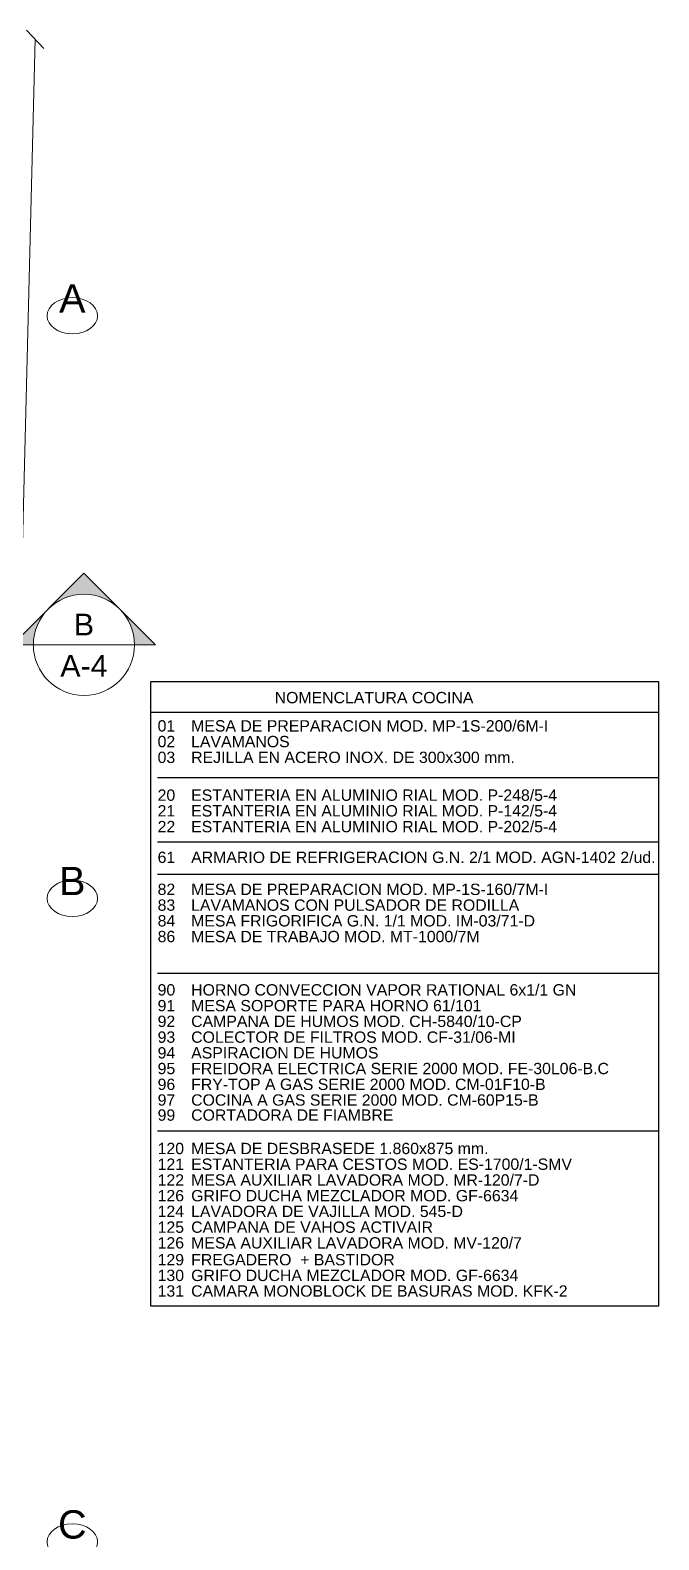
# Model space of a CAD drawing. Header units: inches. Extents: x 99003 to 99155, y 101852 to 101926.
# Drawn here: x 99058.89 to 99066.66, y 101903.2 to 101921.85 of the extents above; entities that cross this region are included whole.
import ezdxf
from ezdxf.enums import TextEntityAlignment as Align

# ---------------------------------------------------------------- set-up
doc = ezdxf.new("R2010")
doc.units = ezdxf.units.IN
doc.header["$MEASUREMENT"] = 0
for name, color, linetype, lineweight in [('A_ACHU-1', 253, 'Continuous', 0), ('A_TEXT', 154, 'Continuous', 0), ('A_TEXT-DIM', 54, 'Continuous', 13), ('A_TEXT-IDEN', 5, 'Continuous', 18), ('A_TEXT-SIMB', 195, 'Continuous', 20)]:
    doc.layers.add(name, color=color, linetype=linetype, lineweight=lineweight)
doc.layers.add('A_ROTULO', color=5, linetype='Continuous')
doc.styles.add('ARIAL', font='arial.ttf')
doc.styles.add('DIM', font='arial.ttf')
doc.dimstyles.new('BAN_REP_1-125', dxfattribs={"dimtxt": 0.195, "dimasz": 0.2188, "dimexe": 0.15, "dimexo": 0.03, "dimgap": 0.1, "dimtad": 1, "dimzin": 4, "dimdsep": 46, "dimtxsty": 'ARIAL', "dimblk": 'OBLIQUE', "dimcen": 0.1, "dimse1": 1, "dimse2": 1, "dimclrd": 256, "dimclre": 256, "dimclrt": 256, "dimadec": 0, "dimazin": 0, "dimtfac": 1, "dimtix": 1, "dimtofl": 0, "dimtmove": 1, "dimatfit": 3, "dimldrblk": 'OPEN90', "dimfxl": 1, "dimtolj": 1, "dimtzin": 0, "dimlwd": -1, "dimlwe": -1, "dimarcsym": 0})

# ---------------------------------------------------------------- blocks, each defined once
blk = doc.blocks.new('EJE')
at = {"layer": 'A_TEXT-SIMB'}
blk.add_ellipse((0, -0.225), major_axis=(-0.312, 0), ratio=0.72, dxfattribs=at)
at = {"layer": 'A_TEXT-IDEN', "style": 'ARIAL'}
blk.add_attdef('EJE', text='', height=0.175, dxfattribs=at).set_placement((0, -0.317), align=Align.CENTER)
blk = doc.blocks.new('_Oblique')
at = {"color": 0, "linetype": 'ByBlock', "lineweight": -2}
blk.add_line((-0.5, -0.5), (0.5, 0.5), dxfattribs=at)
blk = doc.blocks.new('*D384')
at = {"layer": 'A_TEXT-DIM', "transparency": 16777216}
blk.add_line((99058.954, 101921.74), (99057.947, 101881.746), dxfattribs=at)
at = {"layer": 'DEFPOINTS', "color": 0, "transparency": 16777216}
for p in [(99058.599, 101921.749), (99057.591, 101881.755), (99057.947, 101881.746)]:
    blk.add_point(p, dxfattribs=at)
at = {"layer": 'A_TEXT-DIM', "transparency": 16777216, "xscale": 0.2188, "yscale": 0.2188, "zscale": 0.2188}
for p, rotation in [((99058.954, 101921.74), 88.55737407940303), ((99057.947, 101881.746), 268.557374079403)]:
    blk.add_blockref('_Oblique', p, dxfattribs=dict(at, rotation=rotation))
at = {"layer": 'A_TEXT-DIM', "transparency": 16777216, "insert": (99058.251, 101901.748), "char_height": 0.195, "attachment_point": 5, "rotation": 88.5574, "style": 'ARIAL'}
blk.add_mtext('\\A1;40.01', dxfattribs=at)
blk = doc.blocks.new('_Open90')
at = {"color": 0, "linetype": 'ByBlock', "lineweight": -2}
for p, q in [((0, 0), (-1, 0)), ((-0.5, 0.5), (0, 0)), ((0, 0), (-0.5, -0.5))]:
    blk.add_line(p, q, dxfattribs=at)
blk = doc.blocks.new('*U102')
at = {"layer": 'A_ACHU-1'}
h = blk.add_hatch(color=256, dxfattribs=at)
h.paths.add_polyline_path([(0.6629, 0.221), (0.4419, 0.4419), (0.221, 0.221, -0.414214)])
h.paths.add_polyline_path([(0.6629, 0.221, -0.198912), (0.7544, 0), (0.8839, 0)])
h.paths.add_polyline_path([(0, 0), (0.1294, 0, -0.198912), (0.221, 0.221)])
at = {"layer": 'A_TEXT-SIMB'}
for p, q in [((0.4419, 0.4419), (0, 0)), ((0.4419, 0.4419), (0.8839, 0)), ((0.7544, 0), (0.1294, 0)), ((0.7544, 0), (0.8839, 0)), ((0.1294, 0), (-0.8599, 0)), ((0.1294, 0), (0, 0))]:
    blk.add_line(p, q, dxfattribs=at)
blk.add_circle((0.4419, 0), 0.3125, dxfattribs=at)
at = {"layer": 'A_TEXT-IDEN', "style": 'ARIAL'}
for tag, p in [('CORTE', (0.4419, 0.058)), ('DETALLE', (0.4419, -0.197))]:
    blk.add_attdef(tag, text='', height=0.1346, dxfattribs=at).set_placement(p, align=Align.CENTER)

msp = doc.modelspace()

# ---------------------------------------------------------------- linework, layer by layer
at = {"layer": 'A_ROTULO'}
for p, q in [((99066.659, 101913.8), (99060.379, 101913.8)), ((99060.379, 101913.8), (99060.379, 101913.424)), ((99066.659, 101913.424), (99066.659, 101913.8)), ((99066.659, 101913.424), (99060.467, 101913.424)), ((99066.659, 101912.615), (99060.467, 101912.615)), ((99066.659, 101911.82), (99060.467, 101911.82)), ((99066.659, 101911.421), (99060.467, 101911.421)), ((99066.659, 101910.196), (99060.467, 101910.196)), ((99066.659, 101908.247), (99060.467, 101908.247))]:
    msp.add_line(p, q, dxfattribs=at)
msp.add_lwpolyline([(99060.379, 101906.092), (99066.659, 101906.092), (99066.659, 101913.424), (99060.379, 101913.424)], close=True, dxfattribs=at)

# ---------------------------------------------------------------- block references
ref = msp.add_blockref('EJE', (99059.413, 101918.549))
ref.add_attrib('EJE', 'A', dxfattribs={"layer": 'A_TEXT-IDEN', "height": 0.35, "style": 'ARIAL'}).set_placement((99059.413, 101918.364), align=Align.CENTER)
at = {"xscale": 2, "yscale": 2, "zscale": 2}
msp.add_blockref('*U102', (99058.673, 101914.258), dxfattribs=at).add_auto_attribs({'DETALLE': 'A-4', 'CORTE': 'B'})
ref = msp.add_blockref('EJE', (99059.413, 101911.35))
ref.add_attrib('EJE', 'B', dxfattribs={"layer": 'A_TEXT-IDEN', "height": 0.35, "style": 'ARIAL'}).set_placement((99059.413, 101911.165), align=Align.CENTER)
ref = msp.add_blockref('EJE', (99059.413, 101903.399))
ref.add_attrib('EJE', 'C', dxfattribs={"layer": 'A_TEXT-IDEN', "height": 0.35, "style": 'ARIAL'}).set_placement((99059.413, 101903.215), align=Align.CENTER)

# ---------------------------------------------------------------- texts
at = {"layer": 'A_TEXT', "style": 'DIM'}
for s, p in [('NOMENCLATURA COCINA', (99061.913, 101913.536)), ('01  ', (99060.467, 101913.187)), (' MESA DE PREPARACION MOD. MP-1S-200/6M-I ', (99060.827, 101913.187)), ('02  ', (99060.467, 101912.993)), (' LAVAMANOS ', (99060.827, 101912.993)), ('03  ', (99060.467, 101912.798)), (' REJILLA EN ACERO INOX. DE 300x300 mm. ', (99060.827, 101912.798)), ('20  ', (99060.467, 101912.331)), (' ESTANTERIA EN ALUMINIO RIAL MOD. P-248/5-4 ', (99060.827, 101912.331)), ('21  ', (99060.467, 101912.137)), (' ESTANTERIA EN ALUMINIO RIAL MOD. P-142/5-4 ', (99060.827, 101912.137)), ('22  ', (99060.467, 101911.942)), (' ESTANTERIA EN ALUMINIO RIAL MOD. P-202/5-4 ', (99060.827, 101911.942)), ('61  ', (99060.467, 101911.563)), (' ARMARIO DE REFRIGERACION G.N. 2/1 MOD. AGN-1402 2/ud.', (99060.827, 101911.563)), ('82  ', (99060.467, 101911.167)), (' MESA DE PREPARACION MOD. MP-1S-160/7M-I ', (99060.827, 101911.167)), ('83  ', (99060.467, 101910.972)), (' LAVAMANOS CON PULSADOR DE RODILLA ', (99060.827, 101910.972)), ('84  ', (99060.467, 101910.778)), (' MESA FRIGORIFICA G.N. 1/1 MOD. IM-03/71-D ', (99060.827, 101910.778)), ('86  ', (99060.467, 101910.584)), (' MESA DE TRABAJO MOD. MT-1000/7M ', (99060.827, 101910.584)), ('90  ', (99060.467, 101909.925)), (' HORNO CONVECCION VAPOR RATIONAL 6x1/1 GN ', (99060.827, 101909.925)), ('91  ', (99060.467, 101909.73)), (' MESA SOPORTE PARA HORNO 61/101 ', (99060.827, 101909.73)), ('92  ', (99060.467, 101909.536)), (' CAMPANA DE HUMOS MOD. CH-5840/10-CP ', (99060.827, 101909.536)), ('93  ', (99060.467, 101909.341)), (' COLECTOR DE FILTROS MOD. CF-31/06-MI ', (99060.827, 101909.341)), ('94  ', (99060.467, 101909.147)), (' ASPIRACION DE HUMOS ', (99060.827, 101909.147)), (' ASPIRACION DE HUMOS ', (99060.827, 101909.147)), ('95  ', (99060.467, 101908.953)), (' FREIDORA ELECTRICA SERIE 2000 MOD. FE-30L06-B.C ', (99060.827, 101908.953)), ('96  ', (99060.467, 101908.758)), (' FRY-TOP A GAS SERIE 2000 MOD. CM-01F10-B ', (99060.827, 101908.758)), ('97  ', (99060.467, 101908.564)), (' COCINA A GAS SERIE 2000 MOD. CM-60P15-B ', (99060.827, 101908.564)), ('99  ', (99060.467, 101908.378)), (' CORTADORA DE FIAMBRE ', (99060.827, 101908.378)), (' CORTADORA DE FIAMBRE ', (99060.827, 101908.378)), ('120 ', (99060.467, 101907.965)), (' MESA DE DESBRASEDE 1.860x875 mm. ', (99060.827, 101907.965)), ('121 ', (99060.467, 101907.771)), (' ESTANTERIA PARA CESTOS MOD. ES-1700/1-SMV ', (99060.827, 101907.771)), ('122 ', (99060.467, 101907.576)), (' MESA AUXILIAR LAVADORA MOD. MR-120/7-D ', (99060.827, 101907.576)), ('126 ', (99060.467, 101907.382)), (' GRIFO DUCHA MEZCLADOR MOD. GF-6634 ', (99060.827, 101907.382)), ('124 ', (99060.467, 101907.188)), (' LAVADORA DE VAJILLA MOD. 545-D ', (99060.827, 101907.188)), ('125 ', (99060.467, 101906.993)), (' CAMPANA DE VAHOS ACTIVAIR ', (99060.827, 101906.993)), ('126 ', (99060.467, 101906.799)), (' MESA AUXILIAR LAVADORA MOD. MV-120/7 ', (99060.827, 101906.799)), ('129 ', (99060.467, 101906.591)), (' FREGADERO  + BASTIDOR  ', (99060.827, 101906.591)), (' FREGADERO  + BASTIDOR  ', (99060.827, 101906.591)), ('130 ', (99060.467, 101906.397)), (' GRIFO DUCHA MEZCLADOR MOD. GF-6634 ', (99060.827, 101906.397)), ('131 ', (99060.467, 101906.204)), (' CAMARA MONOBLOCK DE BASURAS MOD. KFK-2 ', (99060.827, 101906.204))]:
    msp.add_text(s, height=0.14, dxfattribs=at).set_placement(p)

# ---------------------------------------------------------------- dimensions: what is measured, and where the dimension line sits
at = {"layer": 'A_TEXT-DIM'}
dim = msp.add_aligned_dim(p1=(99058.599, 101921.749), p2=(99057.591, 101881.755), distance=0.356, dimstyle='BAN_REP_1-125', dxfattribs=at)
dim.commit()
dim.dimension.update_dxf_attribs({"geometry": '*D384', "text_midpoint": (99058.251, 101901.748)})

doc.saveas('drawing.dxf')
